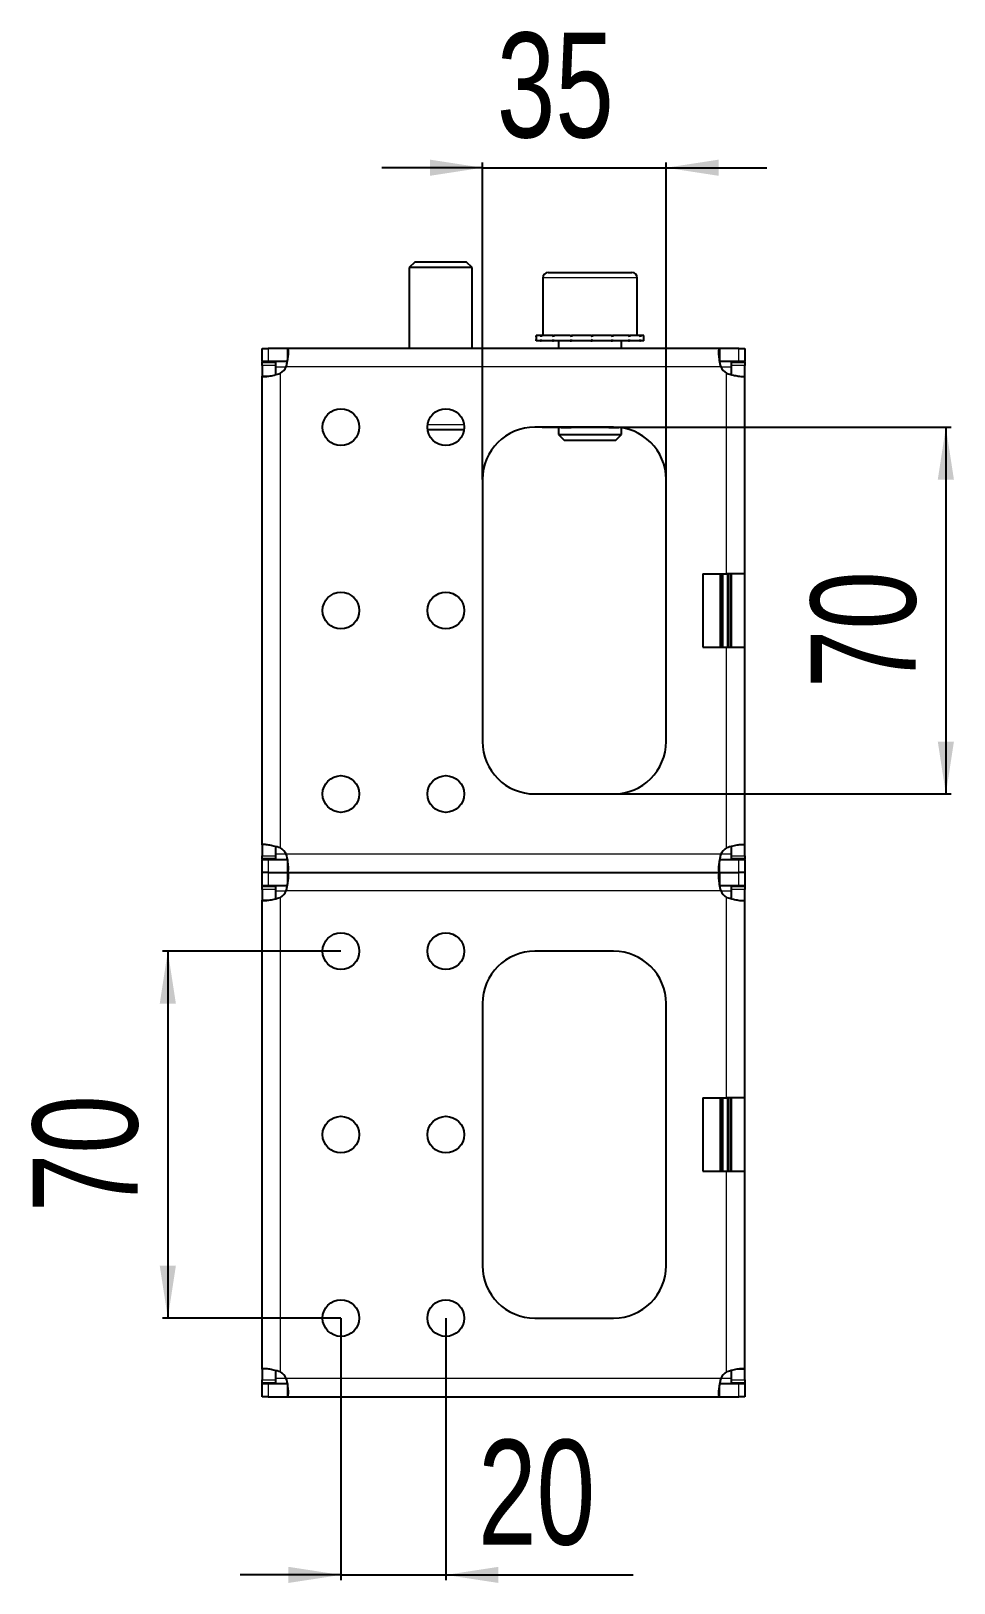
# Model space of a CAD drawing. Header units: millimetres. Extents: x 0 to 2611, y -108 to 612.
# Drawn here: x 1566.4 to 1742.4, y 253.8 to 550 of the extents above; entities that cross this region are included whole.
import ezdxf

# ---------------------------------------------------------------- set-up
doc = ezdxf.new("R2010")
doc.units = ezdxf.units.MM
doc.layers.add('FORMAT', color=7, linetype='Continuous')
doc.styles.add('SLDTEXTSTYLE0', font='TXT', dxfattribs={"width": 0.75})
doc.dimstyles.new('SLDDIMSTYLE0', dxfattribs={"dimtxt": 20, "dimasz": 10, "dimexe": 0, "dimexo": 0.0625, "dimgap": 5, "dimtad": 2, "dimdec": 1, "dimrnd": 1e-09, "dimzin": 12, "dimdsep": 46, "dimtxsty": 'SLDTEXTSTYLE0', "dimsah": 1, "dimcen": 0.09, "dimadec": 0, "dimazin": 3, "dimtfac": 1, "dimtofl": 0, "dimtmove": 0, "dimatfit": 3, "dimfxl": 0, "dimfrac": 2, "dimtolj": 1, "dimtzin": 12, "dimarcsym": 0})
doc.dimstyles.new('SLDDIMSTYLE1', dxfattribs={"dimtxt": 20, "dimasz": 10, "dimexe": 0, "dimexo": 0.0625, "dimgap": 5, "dimtad": 2, "dimdec": 1, "dimrnd": 1e-09, "dimzin": 12, "dimdsep": 46, "dimtxsty": 'SLDTEXTSTYLE0', "dimsah": 1, "dimcen": 0.09, "dimadec": 0, "dimazin": 3, "dimtfac": 1, "dimtmove": 0, "dimatfit": 0, "dimfxl": 0, "dimfrac": 2, "dimtolj": 1, "dimtzin": 12, "dimarcsym": 0})

# ---------------------------------------------------------------- blocks, each defined once
blk = doc.blocks.new('_D_7')
at = {"layer": 'FORMAT'}
for p, q in [((1677.53, 474.39), (1741.87, 474.39)), ((1740.87, 474.39), (1740.87, 404.39)), ((1677.53, 404.39), (1741.87, 404.39))]:
    blk.add_line(p, q, dxfattribs=at)
for points in [[(1740.87, 474.39), (1739.33, 464.39), (1742.41, 464.39)], [(1740.87, 404.39), (1742.41, 414.39), (1739.33, 414.39)]]:
    blk.add_solid(points, dxfattribs=at)
at = {"layer": 'FORMAT', "insert": (1715.09, 424.61), "char_height": 20, "attachment_point": 1, "rotation": 90, "style": 'SLDTEXTSTYLE0'}
blk.add_mtext('70', dxfattribs=at)
blk = doc.blocks.new('_D_8')
at = {"layer": 'FORMAT'}
for p, q in [((1652.52, 464.4), (1652.52, 524.89)), ((1687.52, 464.4), (1687.52, 524.89)), ((1652.52, 523.89), (1633.29, 523.89)), ((1652.52, 523.89), (1687.52, 523.89)), ((1687.52, 523.89), (1706.75, 523.89))]:
    blk.add_line(p, q, dxfattribs=at)
for points in [[(1652.52, 523.89), (1642.52, 525.43), (1642.52, 522.35)], [(1687.52, 523.89), (1697.52, 522.35), (1697.52, 525.43)]]:
    blk.add_solid(points, dxfattribs=at)
at = {"layer": 'FORMAT', "insert": (1655.24, 549.67), "char_height": 20, "attachment_point": 1, "style": 'SLDTEXTSTYLE0'}
blk.add_mtext('35', dxfattribs=at)
blk = doc.blocks.new('_D_9')
at = {"layer": 'FORMAT'}
for p, q in [((1625.52, 304.38), (1625.52, 254.38)), ((1645.52, 304.38), (1645.52, 254.38)), ((1625.52, 255.38), (1606.29, 255.38)), ((1625.52, 255.38), (1645.52, 255.38)), ((1645.52, 255.38), (1681.23, 255.38))]:
    blk.add_line(p, q, dxfattribs=at)
for points in [[(1625.52, 255.38), (1615.52, 256.92), (1615.52, 253.85)], [(1645.52, 255.38), (1655.52, 253.85), (1655.52, 256.92)]]:
    blk.add_solid(points, dxfattribs=at)
at = {"layer": 'FORMAT', "insert": (1651.68, 281.17), "char_height": 20, "attachment_point": 1, "style": 'SLDTEXTSTYLE0'}
blk.add_mtext('20', dxfattribs=at)
blk = doc.blocks.new('_D_10')
at = {"layer": 'FORMAT'}
for p, q in [((1625.51, 374.39), (1591.51, 374.39)), ((1592.51, 374.39), (1592.51, 304.39)), ((1625.51, 304.39), (1591.51, 304.39))]:
    blk.add_line(p, q, dxfattribs=at)
for points in [[(1592.51, 374.39), (1590.97, 364.39), (1594.05, 364.39)], [(1592.51, 304.39), (1594.05, 314.39), (1590.97, 314.39)]]:
    blk.add_solid(points, dxfattribs=at)
at = {"layer": 'FORMAT', "insert": (1566.73, 324.61), "char_height": 20, "attachment_point": 1, "rotation": 90, "style": 'SLDTEXTSTYLE0'}
blk.add_mtext('70', dxfattribs=at)

msp = doc.modelspace()

# ---------------------------------------------------------------- linework, layer by layer
at = {"color": 7, "linetype": 'Continuous', "lineweight": 25}
for p, q in [((1639.59, 505.89), (1638.52, 504.82)), ((1638.52, 504.82), (1638.52, 489.39)), ((1650.52, 504.82), (1638.52, 504.82)), ((1649.44, 505.89), (1639.59, 505.89)), ((1650.52, 504.82), (1649.44, 505.89)), ((1650.52, 489.39), (1650.52, 504.82)), ((1665.02, 503.89), (1672.83, 503.89)), ((1672.83, 503.89), (1681.02, 503.89)), ((1664.02, 502.89), (1664.02, 491.89)), ((1682.02, 491.89), (1682.02, 502.89)), ((1662.77, 491.89), (1662.77, 490.89)), ((1662.77, 491.89), (1662.77, 491.64)), ((1663.6, 491.89), (1662.77, 491.89)), ((1662.77, 491.89), (1662.77, 491.89)), ((1663.6, 491.89), (1663.71, 491.89)), ((1663.71, 491.89), (1663.71, 491.64)), ((1665.87, 491.89), (1663.71, 491.89)), ((1665.87, 491.89), (1666.05, 491.89)), ((1666.05, 491.89), (1666.05, 491.64)), ((1669.23, 491.89), (1666.05, 491.89)), ((1669.23, 491.89), (1669.46, 491.89)), ((1669.46, 491.89), (1669.46, 491.64)), ((1673.16, 491.89), (1669.46, 491.89)), ((1673.16, 491.89), (1673.24, 491.89)), ((1673.36, 491.89), (1673.41, 491.89)), ((1673.41, 491.89), (1673.41, 491.64)), ((1677.07, 491.89), (1673.41, 491.89)), ((1677.07, 491.89), (1677.3, 491.89)), ((1677.3, 491.89), (1677.3, 491.64)), ((1680.37, 491.89), (1677.3, 491.89)), ((1680.37, 491.89), (1680.54, 491.89)), ((1680.54, 491.89), (1680.54, 491.64)), ((1682.54, 491.89), (1680.54, 491.89)), ((1682.54, 491.89), (1682.63, 491.89)), ((1682.63, 491.89), (1682.63, 491.64)), ((1683.27, 491.89), (1682.63, 491.89)), ((1683.27, 490.89), (1683.27, 491.89)), ((1610.52, 486.89), (1610.52, 489.39)), ((1610.52, 489.39), (1611.63, 489.39)), ((1615.35, 489.39), (1611.63, 489.39)), ((1697.68, 489.39), (1615.35, 489.39)), ((1615.35, 489.39), (1615.35, 487.18)), ((1662.77, 490.89), (1662.77, 491.14)), ((1663.6, 490.89), (1662.77, 490.89)), ((1662.77, 490.89), (1662.77, 490.89)), ((1663.6, 490.89), (1663.71, 490.89)), ((1663.71, 490.89), (1663.71, 491.14)), ((1665.87, 490.89), (1663.71, 490.89)), ((1665.87, 490.89), (1666.05, 490.89)), ((1666.05, 490.89), (1666.05, 491.14)), ((1669.23, 490.89), (1666.05, 490.89)), ((1667.02, 490.89), (1667.02, 489.39)), ((1669.23, 490.89), (1669.46, 490.89)), ((1669.46, 490.89), (1669.46, 491.14)), ((1673.16, 490.89), (1669.46, 490.89)), ((1673.16, 490.89), (1673.32, 490.89)), ((1673.32, 490.89), (1673.41, 490.89)), ((1673.41, 490.89), (1673.41, 491.14)), ((1677.07, 490.89), (1673.41, 490.89)), ((1677.07, 490.89), (1677.3, 490.89)), ((1677.3, 490.89), (1677.3, 491.14)), ((1680.37, 490.89), (1677.3, 490.89)), ((1679.02, 489.39), (1679.02, 490.89)), ((1680.37, 490.89), (1680.54, 490.89)), ((1680.54, 490.89), (1680.54, 491.14)), ((1682.54, 490.89), (1680.54, 490.89)), ((1682.54, 490.89), (1682.63, 490.89)), ((1682.63, 490.89), (1682.63, 491.14)), ((1683.27, 490.89), (1682.63, 490.89)), ((1697.68, 489.39), (1697.68, 486.89)), ((1701.41, 489.39), (1697.68, 489.39)), ((1701.41, 489.39), (1702.52, 489.39)), ((1702.52, 489.39), (1702.52, 486.89)), ((1611.63, 486.89), (1610.52, 486.89)), ((1610.52, 486.89), (1610.52, 486.79)), ((1610.52, 486.79), (1613.02, 486.79)), ((1610.52, 486.18), (1610.52, 486.79)), ((1610.52, 486.18), (1610.52, 484.12)), ((1615.35, 486.89), (1611.63, 486.89)), ((1613.02, 486.79), (1613.02, 486.18)), ((1613.02, 486.18), (1613.02, 484.36)), ((1701.41, 486.89), (1697.68, 486.89)), ((1700.02, 486.79), (1702.52, 486.79)), ((1700.02, 486.18), (1700.02, 486.79)), ((1700.02, 484.34), (1700.02, 486.18)), ((1702.52, 486.89), (1701.41, 486.89)), ((1702.52, 486.79), (1702.52, 486.89)), ((1702.52, 486.79), (1702.52, 486.18)), ((1702.52, 484.12), (1702.52, 486.18)), ((1610.52, 394.67), (1610.52, 484.12)), ((1610.52, 484.12), (1611.61, 484.12)), ((1702.52, 446.39), (1702.52, 484.12)), ((1648.98, 473.89), (1642.05, 473.89)), ((1677.52, 474.39), (1662.52, 474.39)), ((1664.19, 474.29), (1664.17, 474.29)), ((1664.19, 474.29), (1664.19, 474.29)), ((1664.29, 474.29), (1664.19, 474.29)), ((1664.29, 474.39), (1664.29, 474.29)), ((1667.54, 474.29), (1664.29, 474.29)), ((1667.02, 474.29), (1667.02, 472.97)), ((1667.54, 474.29), (1669.44, 474.29)), ((1669.99, 474.29), (1669.44, 474.29)), ((1676.04, 474.29), (1669.99, 474.29)), ((1676.59, 474.29), (1676.04, 474.29)), ((1676.59, 474.29), (1678.49, 474.29)), ((1678.93, 474.29), (1678.49, 474.29)), ((1679.02, 472.97), (1679.02, 474.28)), ((1667.02, 472.97), (1668.09, 471.89)), ((1667.02, 472.97), (1672.88, 472.97)), ((1668.09, 471.89), (1672.9, 471.89)), ((1672.88, 472.97), (1679.02, 472.97)), ((1672.9, 471.89), (1677.94, 471.89)), ((1677.94, 471.89), (1679.02, 472.97)), ((1652.52, 464.39), (1652.52, 414.39)), ((1687.52, 414.39), (1687.52, 464.39)), ((1694.52, 446.39), (1699.02, 446.39)), ((1694.52, 446.39), (1694.52, 432.39)), ((1702.52, 446.39), (1699.02, 446.39)), ((1700.02, 432.39), (1700.02, 446.39)), ((1702.52, 432.39), (1702.52, 446.39)), ((1694.52, 432.39), (1699.02, 432.39)), ((1699.02, 432.39), (1702.52, 432.39)), ((1702.52, 394.67), (1702.52, 432.39)), ((1662.52, 404.39), (1677.52, 404.39)), ((1610.52, 394.67), (1610.52, 392.6)), ((1613.02, 394.44), (1613.02, 392.6)), ((1700.02, 392.6), (1700.02, 394.42)), ((1702.52, 394.67), (1701.42, 394.67)), ((1702.52, 392.6), (1702.52, 394.67)), ((1610.52, 391.99), (1610.52, 392.6)), ((1613.02, 391.99), (1610.52, 391.99)), ((1610.52, 391.99), (1610.52, 391.89)), ((1610.52, 389.39), (1610.52, 391.89)), ((1610.52, 391.89), (1611.63, 391.89)), ((1611.63, 391.89), (1615.35, 391.89)), ((1613.02, 392.6), (1613.02, 391.99)), ((1615.35, 391.89), (1615.35, 389.39)), ((1697.68, 391.89), (1701.41, 391.89)), ((1697.68, 389.39), (1697.68, 391.61)), ((1700.02, 391.99), (1700.02, 392.6)), ((1702.52, 391.99), (1700.02, 391.99)), ((1701.41, 391.89), (1702.52, 391.89)), ((1702.52, 392.6), (1702.52, 391.99)), ((1702.52, 391.89), (1702.52, 391.99)), ((1702.52, 391.89), (1702.52, 389.39)), ((1611.63, 389.39), (1610.52, 389.39)), ((1610.52, 386.89), (1610.52, 389.39)), ((1611.63, 389.39), (1615.35, 389.39)), ((1615.35, 389.39), (1697.68, 389.39)), ((1615.35, 389.39), (1615.35, 387.18)), ((1697.68, 389.39), (1701.41, 389.39)), ((1697.68, 389.39), (1697.68, 386.89)), ((1702.52, 389.39), (1701.41, 389.39)), ((1702.52, 389.39), (1702.52, 386.89)), ((1611.63, 386.89), (1610.52, 386.89)), ((1610.52, 386.89), (1610.52, 386.79)), ((1610.52, 386.79), (1613.02, 386.79)), ((1610.52, 386.18), (1610.52, 386.79)), ((1610.52, 386.18), (1610.52, 384.12)), ((1615.35, 386.89), (1611.63, 386.89)), ((1613.02, 386.79), (1613.02, 386.18)), ((1613.02, 386.18), (1613.02, 384.36)), ((1701.41, 386.89), (1697.68, 386.89)), ((1700.02, 386.79), (1702.52, 386.79)), ((1700.02, 386.18), (1700.02, 386.79)), ((1700.02, 384.34), (1700.02, 386.18)), ((1702.52, 386.89), (1701.41, 386.89)), ((1702.52, 386.79), (1702.52, 386.89)), ((1702.52, 386.79), (1702.52, 386.18)), ((1702.52, 384.12), (1702.52, 386.18)), ((1610.52, 294.67), (1610.52, 384.12)), ((1610.52, 384.12), (1611.61, 384.12)), ((1702.52, 346.39), (1702.52, 384.12)), ((1677.52, 374.39), (1662.52, 374.39)), ((1652.52, 364.39), (1652.52, 314.39)), ((1687.52, 314.39), (1687.52, 364.39)), ((1694.52, 346.39), (1699.02, 346.39)), ((1694.52, 346.39), (1694.52, 332.39)), ((1702.52, 346.39), (1699.02, 346.39)), ((1700.02, 332.39), (1700.02, 346.39)), ((1702.52, 332.39), (1702.52, 346.39)), ((1694.52, 332.39), (1699.02, 332.39)), ((1699.02, 332.39), (1702.52, 332.39)), ((1702.52, 294.67), (1702.52, 332.39)), ((1662.52, 304.39), (1677.52, 304.39)), ((1610.52, 294.67), (1610.52, 292.6)), ((1613.02, 294.44), (1613.02, 292.6)), ((1700.02, 292.6), (1700.02, 294.42)), ((1702.52, 294.67), (1701.42, 294.67)), ((1702.52, 292.6), (1702.52, 294.67)), ((1610.52, 291.99), (1610.52, 292.6)), ((1613.02, 291.99), (1610.52, 291.99)), ((1610.52, 291.99), (1610.52, 291.89)), ((1610.52, 289.39), (1610.52, 291.89)), ((1610.52, 291.89), (1611.63, 291.89)), ((1611.63, 291.89), (1615.35, 291.89)), ((1613.02, 292.6), (1613.02, 291.99)), ((1615.35, 291.89), (1615.35, 289.39)), ((1697.68, 291.89), (1701.41, 291.89)), ((1697.68, 289.39), (1697.68, 291.61)), ((1700.02, 291.99), (1700.02, 292.6)), ((1702.52, 291.99), (1700.02, 291.99)), ((1701.41, 291.89), (1702.52, 291.89)), ((1702.52, 292.6), (1702.52, 291.99)), ((1702.52, 291.89), (1702.52, 291.99)), ((1702.52, 291.89), (1702.52, 289.39)), ((1611.63, 289.39), (1610.52, 289.39)), ((1611.63, 289.39), (1615.35, 289.39)), ((1615.35, 289.39), (1697.68, 289.39)), ((1697.68, 289.39), (1701.41, 289.39)), ((1702.52, 289.39), (1701.41, 289.39))]:
    msp.add_line(p, q, dxfattribs=at)
at = {"color": 8, "linetype": 'Continuous', "lineweight": 18}
for p, q in [((1672.81, 502.89), (1664.02, 502.89)), ((1682.02, 502.89), (1672.81, 502.89)), ((1611.63, 489.39), (1611.63, 486.89)), ((1701.41, 486.89), (1701.41, 489.39)), ((1613.02, 486.18), (1610.52, 486.18)), ((1613.02, 485.89), (1615.1, 485.89)), ((1697.93, 485.89), (1615.1, 485.89)), ((1697.93, 485.89), (1700.02, 485.89)), ((1702.52, 486.18), (1700.02, 486.18)), ((1614.02, 394.11), (1614.02, 484.67)), ((1699.02, 446.39), (1699.02, 484.67)), ((1642.05, 474.89), (1648.98, 474.89)), ((1669.44, 474.39), (1669.44, 474.29)), ((1669.99, 474.39), (1669.99, 474.29)), ((1676.04, 474.39), (1676.04, 474.29)), ((1676.59, 474.39), (1676.59, 474.29)), ((1697.82, 432.39), (1697.82, 446.39)), ((1698.02, 446.39), (1698.02, 432.39)), ((1698.13, 432.39), (1698.13, 446.39)), ((1698.33, 446.39), (1698.33, 432.39)), ((1699.21, 432.39), (1699.21, 446.39)), ((1699.41, 446.39), (1699.41, 432.39)), ((1699.51, 432.39), (1699.51, 446.39)), ((1699.71, 446.39), (1699.71, 432.39)), ((1699.02, 394.11), (1699.02, 432.39)), ((1610.52, 392.6), (1613.02, 392.6)), ((1611.63, 391.89), (1611.63, 389.39)), ((1615.1, 392.89), (1613.02, 392.89)), ((1697.93, 392.89), (1615.1, 392.89)), ((1700.02, 392.89), (1697.93, 392.89)), ((1700.02, 392.6), (1702.52, 392.6)), ((1701.41, 389.39), (1701.41, 391.89)), ((1611.63, 389.39), (1611.63, 386.89)), ((1701.41, 386.89), (1701.41, 389.39)), ((1613.02, 386.18), (1610.52, 386.18)), ((1613.02, 385.89), (1615.1, 385.89)), ((1697.93, 385.89), (1615.1, 385.89)), ((1697.93, 385.89), (1700.02, 385.89)), ((1702.52, 386.18), (1700.02, 386.18)), ((1614.02, 294.11), (1614.02, 384.67)), ((1699.02, 346.39), (1699.02, 384.67)), ((1697.82, 332.39), (1697.82, 346.39)), ((1698.02, 346.39), (1698.02, 332.39)), ((1698.13, 332.39), (1698.13, 346.39)), ((1698.33, 346.39), (1698.33, 332.39)), ((1699.21, 332.39), (1699.21, 346.39)), ((1699.41, 346.39), (1699.41, 332.39)), ((1699.51, 332.39), (1699.51, 346.39)), ((1699.71, 346.39), (1699.71, 332.39)), ((1699.02, 294.11), (1699.02, 332.39)), ((1610.52, 292.6), (1613.02, 292.6)), ((1611.63, 291.89), (1611.63, 289.39)), ((1615.1, 292.89), (1613.02, 292.89)), ((1697.93, 292.89), (1615.1, 292.89)), ((1700.02, 292.89), (1697.93, 292.89)), ((1700.02, 292.6), (1702.52, 292.6)), ((1701.41, 289.39), (1701.41, 291.89))]:
    msp.add_line(p, q, dxfattribs=at)
at = {"color": 7, "linetype": 'Continuous', "lineweight": 25}
for centre in [(1625.52, 474.39), (1645.52, 474.39), (1625.52, 439.39), (1645.52, 439.39), (1625.52, 404.39), (1645.52, 404.39), (1625.52, 374.39), (1645.52, 374.39), (1625.52, 339.39), (1645.52, 339.39), (1625.52, 304.39), (1645.52, 304.39)]:
    msp.add_circle(centre, 3.5, dxfattribs=at)
for centre, radius, start, end in [((1665.02, 502.89), 1, 90, 180), ((1681.02, 502.89), 1, 0, 90), ((1612.02, 487.54), 3.5, 304.8499, 331.8729), ((1701.02, 487.54), 3.5, 208.1271, 235.1501), ((1662.52, 464.39), 10, 90, 180), ((1677.52, 464.39), 10, 0, 90), ((1662.52, 414.39), 10, 180, 270), ((1677.52, 414.39), 10, 270, 0), ((1612.02, 391.24), 3.5, 28.1271, 55.1501), ((1701.02, 391.24), 3.5, 124.8499, 151.8729), ((1612.02, 387.54), 3.5, 304.8499, 331.8729), ((1701.02, 387.54), 3.5, 208.1271, 235.1501), ((1662.52, 364.39), 10, 90, 180), ((1677.52, 364.39), 10, 360, 90), ((1662.52, 314.39), 10, 180, 270), ((1677.52, 314.39), 10, 270, 0), ((1612.02, 291.24), 3.5, 28.1271, 55.1501), ((1701.02, 291.24), 3.5, 124.8499, 151.8729)]:
    msp.add_arc(centre, radius, start, end, dxfattribs=at)
for points, knots in [([(1662.77, 491.64), (1662.77, 491.68), (1662.77, 491.75), (1662.77, 491.83), (1662.77, 491.87), (1662.77, 491.89)], [0, 0, 0, 0, 0.499981, 0.749988, 1, 1, 1, 1]), ([(1663.71, 491.64), (1663.69, 491.68), (1663.66, 491.75), (1663.63, 491.83), (1663.61, 491.87), (1663.6, 491.89)], [0, 0, 0, 0, 0.499981, 0.749988, 1, 1, 1, 1]), ([(1666.05, 491.64), (1666.02, 491.68), (1665.98, 491.75), (1665.92, 491.83), (1665.89, 491.87), (1665.87, 491.89)], [0, 0, 0, 0, 0.499981, 0.749988, 1, 1, 1, 1]), ([(1669.46, 491.64), (1669.42, 491.68), (1669.36, 491.75), (1669.29, 491.83), (1669.25, 491.87), (1669.23, 491.89)], [0, 0, 0, 0, 0.499981, 0.749988, 1, 1, 1, 1]), ([(1673.41, 491.64), (1673.37, 491.68), (1673.31, 491.75), (1673.22, 491.83), (1673.18, 491.87), (1673.16, 491.89)], [0, 0, 0, 0, 0.499981, 0.749988, 1, 1, 1, 1]), ([(1673.41, 491.64), (1673.39, 491.71), (1673.36, 491.84), (1673.33, 491.88), (1673.32, 491.89)], [0, 0, 0, 0, 0.561794, 1, 1, 1, 1]), ([(1677.3, 491.64), (1677.26, 491.68), (1677.21, 491.75), (1677.13, 491.83), (1677.09, 491.87), (1677.07, 491.89)], [0, 0, 0, 0, 0.4999808, 0.7499881, 1, 1, 1, 1]), ([(1680.54, 491.64), (1680.51, 491.68), (1680.47, 491.75), (1680.41, 491.83), (1680.38, 491.87), (1680.37, 491.89)], [0, 0, 0, 0, 0.499981, 0.749988, 1, 1, 1, 1]), ([(1682.63, 491.64), (1682.62, 491.68), (1682.59, 491.75), (1682.56, 491.83), (1682.55, 491.87), (1682.54, 491.89)], [0, 0, 0, 0, 0.4999808, 0.7499881, 1, 1, 1, 1]), ([(1615.1, 485.89), (1615.16, 486.15), (1615.26, 486.64), (1615.4, 487.46), (1615.5, 488.17), (1615.52, 488.74), (1615.5, 489.1), (1615.45, 489.34), (1615.38, 489.37), (1615.35, 489.39)], [0, 0, 0, 0, 0.144067, 0.271276, 0.474907, 0.597997, 0.726338, 0.860245, 1, 1, 1, 1]), ([(1662.77, 490.89), (1662.77, 490.91), (1662.77, 490.95), (1662.77, 491.04), (1662.77, 491.1), (1662.77, 491.14)], [0, 0, 0, 0, 0.25014, 0.50028, 1, 1, 1, 1]), ([(1663.6, 490.89), (1663.61, 490.91), (1663.63, 490.95), (1663.66, 491.04), (1663.69, 491.1), (1663.71, 491.14)], [0, 0, 0, 0, 0.25014, 0.50028, 1, 1, 1, 1]), ([(1665.87, 490.89), (1665.89, 490.91), (1665.92, 490.95), (1665.98, 491.04), (1666.02, 491.1), (1666.05, 491.14)], [0, 0, 0, 0, 0.25014, 0.50028, 1, 1, 1, 1]), ([(1669.23, 490.89), (1669.25, 490.91), (1669.29, 490.95), (1669.36, 491.04), (1669.42, 491.1), (1669.46, 491.14)], [0, 0, 0, 0, 0.25014, 0.50028, 1, 1, 1, 1]), ([(1673.16, 490.89), (1673.18, 490.91), (1673.22, 490.95), (1673.31, 491.04), (1673.37, 491.1), (1673.41, 491.14)], [0, 0, 0, 0, 0.25014, 0.50028, 1, 1, 1, 1]), ([(1673.41, 491.14), (1673.39, 491.07), (1673.36, 490.94), (1673.33, 490.91), (1673.32, 490.89)], [0, 0, 0, 0, 0.561794, 1, 1, 1, 1]), ([(1677.07, 490.89), (1677.09, 490.91), (1677.13, 490.95), (1677.21, 491.04), (1677.26, 491.1), (1677.3, 491.14)], [0, 0, 0, 0, 0.25014, 0.50028, 1, 1, 1, 1]), ([(1680.37, 490.89), (1680.38, 490.91), (1680.41, 490.95), (1680.47, 491.04), (1680.51, 491.1), (1680.54, 491.14)], [0, 0, 0, 0, 0.25014, 0.50028, 1, 1, 1, 1]), ([(1682.54, 490.89), (1682.55, 490.91), (1682.56, 490.95), (1682.59, 491.04), (1682.62, 491.1), (1682.63, 491.14)], [0, 0, 0, 0, 0.2501401, 0.5002802, 1, 1, 1, 1]), ([(1697.68, 489.39), (1697.65, 489.37), (1697.6, 489.33), (1697.53, 488.98), (1697.51, 488.31), (1697.64, 487.2), (1697.83, 486.34), (1697.93, 485.89)], [0, 0, 0, 0, 0.16069, 0.301312, 0.521951, 0.753573, 1, 1, 1, 1]), ([(1610.52, 484.12), (1610.54, 484.1), (1610.59, 484.07), (1610.99, 484.06), (1611.7, 484.1), (1612.8, 484.31), (1613.6, 484.55), (1614.02, 484.67)], [0, 0, 0, 0, 0.1708405, 0.3192172, 0.5481031, 0.7678223, 1, 1, 1, 1]), ([(1699.02, 484.67), (1699.47, 484.54), (1700.28, 484.33), (1701.19, 484.13), (1701.78, 484.06), (1702.18, 484.04), (1702.46, 484.06), (1702.5, 484.1), (1702.52, 484.12)], [0, 0, 0, 0, 0.254149, 0.448213, 0.574908, 0.708872, 0.850468, 1, 1, 1, 1]), ([(1664.17, 474.29), (1664.13, 474.3), (1664.04, 474.3), (1663.91, 474.33), (1663.83, 474.38), (1663.81, 474.39)], [0, 0, 0, 0, 0.4181065, 0.8377329, 1, 1, 1, 1]), ([(1667.54, 474.29), (1667.47, 474.29), (1667.36, 474.3), (1667.29, 474.36), (1667.27, 474.39)], [0, 0, 0, 0, 0.594904, 1, 1, 1, 1]), ([(1614.02, 394.11), (1613.56, 394.24), (1612.76, 394.46), (1611.84, 394.65), (1611.25, 394.72), (1610.85, 394.74), (1610.57, 394.73), (1610.54, 394.69), (1610.52, 394.67)], [0, 0, 0, 0, 0.254149, 0.448213, 0.574908, 0.708872, 0.850468, 1, 1, 1, 1]), ([(1702.52, 394.67), (1702.49, 394.68), (1702.45, 394.71), (1702.05, 394.72), (1701.33, 394.68), (1700.24, 394.47), (1699.43, 394.23), (1699.02, 394.11)], [0, 0, 0, 0, 0.17084, 0.319217, 0.548103, 0.767822, 1, 1, 1, 1]), ([(1615.35, 389.39), (1615.38, 389.41), (1615.44, 389.45), (1615.5, 389.81), (1615.53, 390.47), (1615.39, 391.58), (1615.2, 392.45), (1615.1, 392.89)], [0, 0, 0, 0, 0.16069, 0.3013121, 0.5219513, 0.7535732, 1, 1, 1, 1]), ([(1697.93, 392.89), (1697.88, 392.63), (1697.78, 392.14), (1697.63, 391.32), (1697.53, 390.61), (1697.51, 390.05), (1697.53, 389.69), (1697.59, 389.44), (1697.65, 389.41), (1697.68, 389.39)], [0, 0, 0, 0, 0.144067, 0.271276, 0.474907, 0.597997, 0.726338, 0.860245, 1, 1, 1, 1]), ([(1615.1, 385.89), (1615.16, 386.15), (1615.26, 386.64), (1615.4, 387.46), (1615.5, 388.17), (1615.52, 388.74), (1615.5, 389.1), (1615.45, 389.34), (1615.38, 389.37), (1615.35, 389.39)], [0, 0, 0, 0, 0.144067, 0.271276, 0.474907, 0.597997, 0.726338, 0.860245, 1, 1, 1, 1]), ([(1697.68, 389.39), (1697.65, 389.37), (1697.6, 389.33), (1697.53, 388.98), (1697.51, 388.31), (1697.64, 387.2), (1697.83, 386.34), (1697.93, 385.89)], [0, 0, 0, 0, 0.16069, 0.3013121, 0.5219513, 0.7535732, 1, 1, 1, 1]), ([(1610.52, 384.12), (1610.54, 384.1), (1610.59, 384.07), (1610.99, 384.06), (1611.7, 384.1), (1612.8, 384.31), (1613.6, 384.55), (1614.02, 384.67)], [0, 0, 0, 0, 0.1708405, 0.3192172, 0.5481031, 0.7678223, 1, 1, 1, 1]), ([(1699.02, 384.67), (1699.47, 384.54), (1700.28, 384.33), (1701.19, 384.13), (1701.78, 384.06), (1702.18, 384.04), (1702.46, 384.06), (1702.5, 384.1), (1702.52, 384.12)], [0, 0, 0, 0, 0.254149, 0.448213, 0.574908, 0.708872, 0.850468, 1, 1, 1, 1]), ([(1614.02, 294.11), (1613.56, 294.24), (1612.76, 294.46), (1611.84, 294.65), (1611.25, 294.72), (1610.85, 294.74), (1610.57, 294.73), (1610.54, 294.69), (1610.52, 294.67)], [0, 0, 0, 0, 0.2541487, 0.4482127, 0.5749082, 0.7088724, 0.8504677, 1, 1, 1, 1]), ([(1702.52, 294.67), (1702.49, 294.68), (1702.45, 294.71), (1702.05, 294.72), (1701.33, 294.68), (1700.24, 294.47), (1699.43, 294.23), (1699.02, 294.11)], [0, 0, 0, 0, 0.17084, 0.319217, 0.548103, 0.767822, 1, 1, 1, 1]), ([(1615.35, 289.39), (1615.38, 289.41), (1615.44, 289.45), (1615.5, 289.81), (1615.53, 290.47), (1615.39, 291.58), (1615.2, 292.45), (1615.1, 292.89)], [0, 0, 0, 0, 0.16069, 0.301312, 0.521951, 0.753573, 1, 1, 1, 1]), ([(1697.93, 292.89), (1697.88, 292.63), (1697.78, 292.14), (1697.63, 291.32), (1697.53, 290.61), (1697.51, 290.05), (1697.53, 289.69), (1697.59, 289.44), (1697.65, 289.41), (1697.68, 289.39)], [0, 0, 0, 0, 0.144067, 0.271276, 0.474907, 0.597997, 0.726338, 0.860245, 1, 1, 1, 1])]:
    msp.add_open_spline(points, degree=3, knots=knots, dxfattribs=at)

# ---------------------------------------------------------------- dimensions: what is measured, and where the dimension line sits
at = {"layer": 'FORMAT'}
dim = msp.add_linear_dim(base=(1687.52, 523.89), p1=(1652.52, 464.39), p2=(1687.52, 464.39), dimstyle='SLDDIMSTYLE1', dxfattribs=at)
dim.commit()
dim.dimension.update_dxf_attribs({"geometry": '_D_8', "text_midpoint": (1670.02, 523.89), "dimtype": 160})
for base, p1, p2, angle, dimstyle, picture, middle in [((1740.87, 404.39), (1677.52, 474.39), (1677.52, 404.39), 90, 'SLDDIMSTYLE0', '_D_7', (1740.87, 439.39)), ((1592.51, 304.39), (1625.52, 374.39), (1625.52, 304.39), 90, 'SLDDIMSTYLE0', '_D_10', (1592.51, 339.39)), ((1645.52, 255.38), (1625.52, 304.39), (1645.52, 304.39), 0, 'SLDDIMSTYLE1', '_D_9', (1666.46, 255.38))]:
    dim = msp.add_linear_dim(base=base, p1=p1, p2=p2, angle=angle, dimstyle=dimstyle, dxfattribs=at)
    dim.commit()
    dim.dimension.update_dxf_attribs({"geometry": picture, "text_midpoint": middle, "dimtype": 160})

doc.saveas('drawing.dxf')
